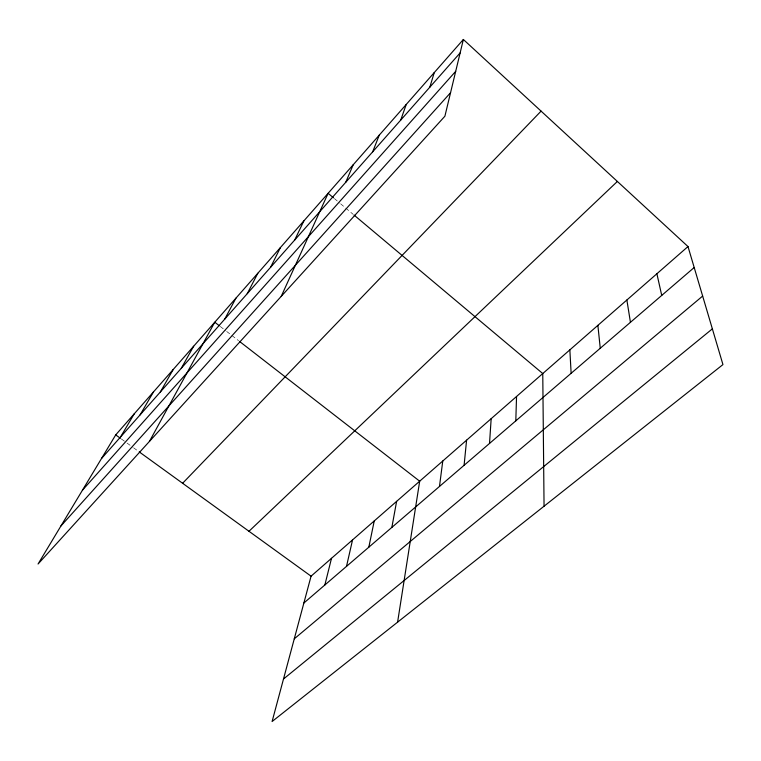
<?xml version="1.0" encoding="UTF-8"?>
<svg xmlns="http://www.w3.org/2000/svg" width="761" height="761" viewBox="0 0 761 761"><rect width="100%" height="100%" fill="white"/><g stroke="black" fill="none" stroke-linecap="round" stroke-linejoin="round"><path stroke-width="0.57" stroke-dasharray="3.81 2.85" d="M121.36 438.964L126.069 442.369M127.011 443.054L132.652 447.135M133.594 447.81L138.293 451.216M220.262 326.479L225.751 330.731M226.664 331.444L238.554 340.662M334.374 198.554L339.729 203.054M340.624 203.805L353.133 214.317"/><path stroke-width="1.14" d="M515.806 420.852L516.548 396.491M489.523 443.444L491.168 418.683M464.096 465.304L466.588 440.172M439.478 486.46L442.769 461.004M397.594 622.175L419.682 481.199L239.487 341.394M391.858 527.392L396.614 501.366M368.819 547.197L374.25 520.924M346.502 566.384L352.552 539.901M463.363 39.477L444.9 116.214L38.05 564.015L115.72 434.883L463.363 39.477L687.992 246.554L722.95 364.586L272.096 721.523L311.068 576.182L687.992 246.554M324.861 584.981L331.501 558.308M429.832 87.173L434.255 72.571M400.714 120.105L406.241 104.438M372.7 151.791L379.244 135.144M345.732 182.298L353.218 164.747M281.218 296.371L328.115 193.304L333.48 197.803M294.716 240L303.877 220.871M270.555 267.32L280.467 247.506M247.239 293.698L257.836 273.237M224.714 319.163L235.948 298.131M149.422 441.428L214.773 322.217L219.349 325.765M181.28 368.295L193.665 346.226M160.333 391.991L173.232 369.466M140.072 414.907L153.456 391.963M120.466 437.08L134.288 413.765M101.489 458.541L460.129 52.909M82.416 490.255L455.696 71.334M60.937 525.965L450.56 92.709M182.611 483.273L541.081 111.116M248.98 531.273L617.371 181.451M303.867 603.026L694.194 267.511M294.26 638.85L702.65 296.058M283.501 679.002L712.372 328.857M115.72 434.883L120.419 438.288M139.225 451.891L311.068 576.182M354.017 215.049L542.764 373.556L544.058 506.217M656.886 273.751L661.728 295.42M626.874 300.005L630.441 322.312M597.88 325.356L600.258 348.262M569.856 349.86L571.13 373.299"/></g></svg>
